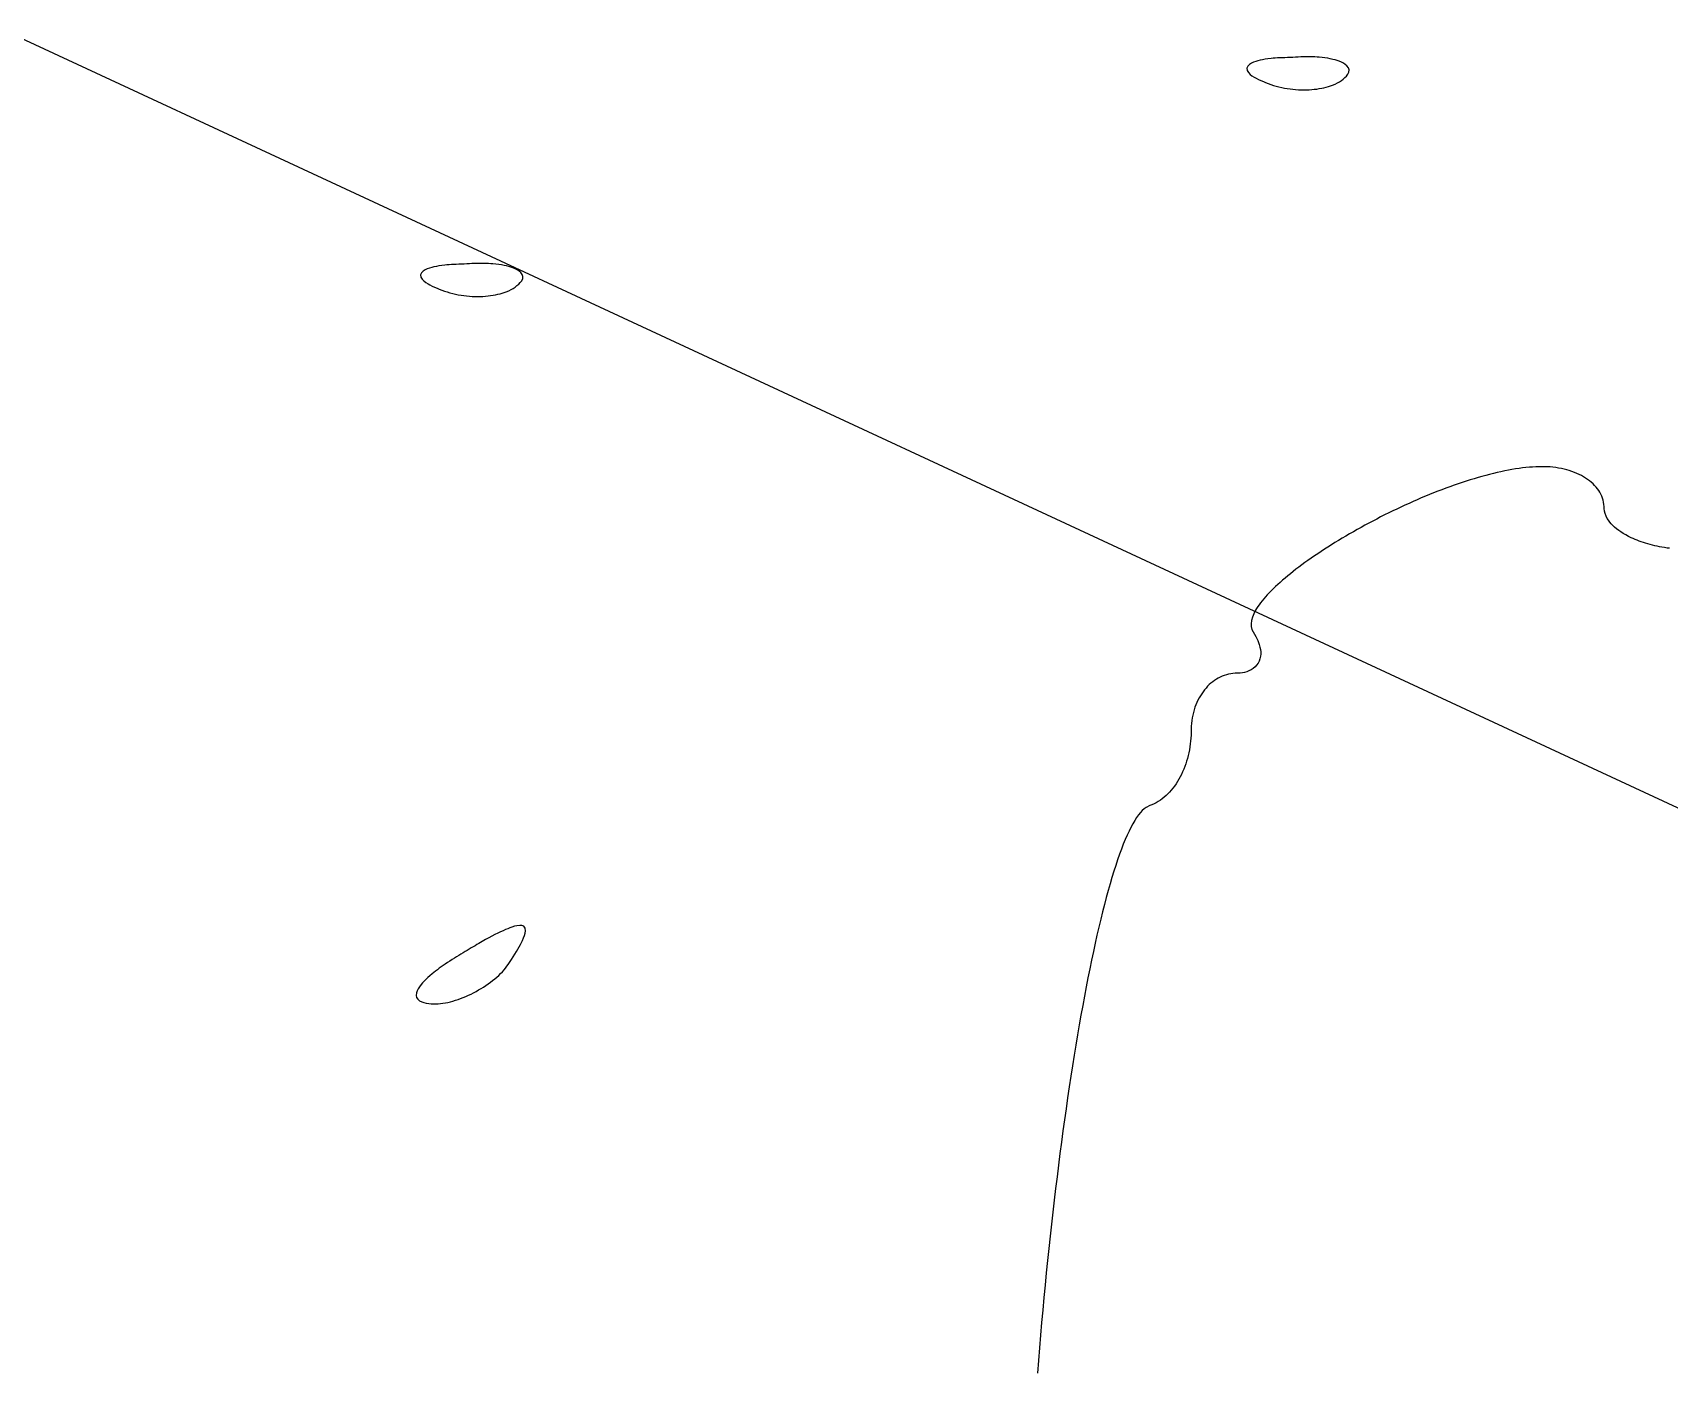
# Model space of a CAD drawing. Header units: metres. Extents: x 0 to 2740, y 0 to 1840.
# Drawn here: x 1309.6 to 1705.8, y 1031.8 to 1355 of the extents above; entities that cross this region are included whole.
import ezdxf

# ---------------------------------------------------------------- set-up
doc = ezdxf.new("R2010")
doc.units = ezdxf.units.M

msp = doc.modelspace()

# ---------------------------------------------------------------- linework, layer by layer
for points in [[(345.171624, 1800.357584), (2120, 976)], [(1705.826779, 1230.242515), (1705.208625, 1230.320625), (1704.597791, 1230.408935), (1703.994613, 1230.507205), (1703.399427, 1230.615195), (1702.812569, 1230.732665), (1702.234375, 1230.859375), (1701.665181, 1230.995085), (1701.105323, 1231.139555), (1700.555137, 1231.292545), (1700.014959, 1231.453815), (1699.485125, 1231.623125), (1698.965971, 1231.800235), (1698.457833, 1231.984905), (1697.961047, 1232.176895), (1697.475949, 1232.375965), (1697.002875, 1232.581875), (1696.542161, 1232.794385), (1695.875, 1233.125), (1695.237539, 1233.469115), (1694.630912, 1233.82592), (1694.056253, 1234.194605), (1693.514696, 1234.57436), (1693.007375, 1234.964375), (1692.535424, 1235.36384), (1692.099977, 1235.771945), (1691.702168, 1236.18788), (1691.343131, 1236.610835), (1691.024, 1237.04), (1690.745909, 1237.474565), (1690.440921, 1238.060985), (1690.213597, 1238.653645), (1690.066625, 1239.250625), (1690.002693, 1239.850005), (1689.991648, 1240.357584), (1689.94825, 1240.88475), (1689.868672, 1241.400576), (1689.753886, 1241.904738), (1689.604864, 1242.396912), (1689.422578, 1242.876774), (1689.208, 1243.344), (1688.962102, 1243.798266), (1688.685856, 1244.239248), (1688.380234, 1244.666622), (1688.046208, 1245.080064), (1687.68475, 1245.47925), (1687.296832, 1245.863856), (1686.883426, 1246.233558), (1686.445504, 1246.588032), (1685.984038, 1246.926954), (1685.5, 1247.25), (1684.994362, 1247.556846), (1684.468096, 1247.847168), (1683.922174, 1248.120642), (1683.357568, 1248.376944), (1682.77525, 1248.61575), (1682.176192, 1248.836736), (1681.561366, 1249.039578), (1680.931744, 1249.223952), (1680.288298, 1249.389534), (1679.632, 1249.536), (1678.963822, 1249.663026), (1678.284736, 1249.770288), (1677.595714, 1249.857462), (1676.897728, 1249.924224), (1676.19175, 1249.97025), (1675.478752, 1249.995216), (1674.242283, 1249.99105), (1673.469464, 1249.9644), (1672.682041, 1249.92035), (1671.880512, 1249.8592), (1671.065375, 1249.78125), (1670.237128, 1249.6868), (1669.396269, 1249.57615), (1668.543296, 1249.4496), (1667.678707, 1249.30745), (1666.803, 1249.15), (1665.916673, 1248.97755), (1665.020224, 1248.7904), (1664.114151, 1248.58885), (1663.198952, 1248.3732), (1662.275125, 1248.14375), (1661.343168, 1247.9008), (1660.403579, 1247.64465), (1659.456856, 1247.3756), (1658.503497, 1247.09395), (1657.544, 1246.8), (1656.578863, 1246.49405), (1655.608584, 1246.1764), (1654.633661, 1245.84735), (1653.654592, 1245.5072), (1652.671875, 1245.15625), (1651.686008, 1244.7948), (1650.697489, 1244.42315), (1649.706816, 1244.0416), (1648.714487, 1243.65045), (1647.721, 1243.25), (1646.726853, 1242.84055), (1645.732544, 1242.4224), (1644.738571, 1241.99585), (1643.745432, 1241.5612), (1642.753625, 1241.11875), (1641.763648, 1240.6688), (1640.775999, 1240.21165), (1639.791176, 1239.7476), (1638.809677, 1239.27695), (1637.832, 1238.8), (1636.858643, 1238.31705), (1635.890104, 1237.8284), (1634.926881, 1237.33435), (1633.969472, 1236.8352), (1633.018375, 1236.33125), (1632.074088, 1235.8228), (1631.137109, 1235.31015), (1630.207936, 1234.7936), (1629.287067, 1234.27345), (1628.375, 1233.75), (1627.472233, 1233.22355), (1626.579264, 1232.6944), (1625.696591, 1232.16285), (1624.824712, 1231.6292), (1623.964125, 1231.09375), (1623.115328, 1230.5568), (1622.278819, 1230.01865), (1621.455096, 1229.4796), (1620.644657, 1228.93995), (1619.848, 1228.4), (1619.065623, 1227.86005), (1618.298024, 1227.3204), (1617.545701, 1226.78135), (1616.809152, 1226.2432), (1616.088875, 1225.70625), (1615.385368, 1225.1708), (1614.699129, 1224.63715), (1614.030656, 1224.1056), (1613.380447, 1223.57645), (1612.749, 1223.05), (1612.136813, 1222.52655), (1611.544384, 1222.0064), (1610.972211, 1221.48985), (1610.420792, 1220.9772), (1609.890625, 1220.46875), (1609.382208, 1219.9648), (1608.896039, 1219.46565), (1608.432616, 1218.9716), (1607.992437, 1218.48295), (1607.576, 1218), (1607.183803, 1217.52305), (1606.816344, 1217.0524), (1606.474121, 1216.58835), (1606.157632, 1216.1312), (1605.867375, 1215.68125), (1605.603848, 1215.2388), (1605.158976, 1214.3776), (1604.827, 1213.55), (1604.611904, 1212.7584), (1604.517672, 1212.0052), (1604.548288, 1211.2928), (1604.707736, 1210.6236), (1605, 1210), (1605.341235, 1209.465454), (1605.64548, 1208.942032), (1605.913545, 1208.430058), (1606.14624, 1207.929856), (1606.344375, 1207.44175), (1606.50876, 1206.966064), (1606.67684, 1206.351696), (1606.78828, 1205.760752), (1606.845, 1205.194), (1606.84892, 1204.652208), (1606.80196, 1204.136144), (1606.674635, 1203.528414), (1606.47456, 1202.963584), (1606.205485, 1202.443154), (1605.87116, 1201.968624), (1605.475335, 1201.541494), (1605.02176, 1201.163264), (1604.514185, 1200.835434), (1603.95636, 1200.559504), (1603.47644, 1200.377136), (1602.96868, 1200.229712), (1602.435, 1200.118), (1601.87732, 1200.042768), (1601.29756, 1200.004784), (1600.641232, 1199.992832), (1600.108, 1199.9555), (1599.581248, 1199.886848), (1599.061624, 1199.787524), (1598.549776, 1199.658176), (1598.046352, 1199.499452), (1597.552, 1199.312), (1597.067368, 1199.096468), (1596.593104, 1198.853504), (1596.129856, 1198.583756), (1595.678272, 1198.287872), (1595.239, 1197.9665), (1594.812688, 1197.620288), (1594.399984, 1197.249884), (1594.001536, 1196.855936), (1593.617992, 1196.439092), (1593.25, 1196), (1592.898208, 1195.539308), (1592.563264, 1195.057664), (1592.245816, 1194.555716), (1591.946512, 1194.034112), (1591.666, 1193.4935), (1591.404928, 1192.934528), (1591.163944, 1192.357844), (1590.943696, 1191.764096), (1590.744832, 1191.153932), (1590.568, 1190.528), (1590.413848, 1189.886948), (1590.283024, 1189.231424), (1590.176176, 1188.562076), (1590.093952, 1187.879552), (1590.037, 1187.1845), (1590.005968, 1186.477568), (1589.998802, 1185.760006), (1589.980928, 1185.040384), (1589.941886, 1184.322058), (1589.882, 1183.606), (1589.801594, 1182.893182), (1589.700992, 1182.184576), (1589.580518, 1181.481154), (1589.440496, 1180.783888), (1589.28125, 1180.09375), (1589.103104, 1179.411712), (1588.906382, 1178.738746), (1588.691408, 1178.075824), (1588.458506, 1177.423918), (1588.208, 1176.784), (1587.940214, 1176.157042), (1587.655472, 1175.544016), (1587.354098, 1174.945894), (1587.036416, 1174.363648), (1586.70275, 1173.79825), (1586.353424, 1173.250672), (1585.988762, 1172.721886), (1585.609088, 1172.212864), (1585.214726, 1171.724578), (1584.806, 1171.258), (1584.383234, 1170.814102), (1583.946752, 1170.393856), (1583.496878, 1169.998234), (1583.033936, 1169.628208), (1582.55825, 1169.28475), (1582.070144, 1168.968832), (1581.569942, 1168.681426), (1581.057968, 1168.423504), (1580.534546, 1168.196038), (1580, 1168), (1579.096592, 1167.543024), (1578.642548, 1167.198406), (1578.187136, 1166.777792), (1577.7305, 1166.28225), (1577.272784, 1165.712848), (1576.814132, 1165.070654), (1576.354688, 1164.356736), (1575.894596, 1163.572162), (1575.434, 1162.718), (1574.973044, 1161.795318), (1574.511872, 1160.805184), (1574.050628, 1159.748666), (1573.589456, 1158.626832), (1573.1285, 1157.44075), (1572.667904, 1156.191488), (1572.207812, 1154.880114), (1571.748368, 1153.507696), (1571.289716, 1152.075302), (1570.832, 1150.584), (1570.375364, 1149.034858), (1569.919952, 1147.428944), (1569.465908, 1145.767326), (1569.013376, 1144.051072), (1568.5625, 1142.28125), (1568.113424, 1140.458928), (1567.666292, 1138.585174), (1567.221248, 1136.661056), (1566.778436, 1134.687642), (1566.338, 1132.666), (1565.900084, 1130.597198), (1565.464832, 1128.482304), (1565.032388, 1126.322386), (1564.602896, 1124.118512), (1564.1765, 1121.87175), (1563.753344, 1119.583168), (1563.333572, 1117.253834), (1562.917328, 1114.884816), (1562.504756, 1112.477182), (1562.096, 1110.032), (1561.691204, 1107.550338), (1561.290512, 1105.033264), (1560.894068, 1102.481846), (1560.502016, 1099.897152), (1560.1145, 1097.28025), (1559.731664, 1094.632208), (1559.353652, 1091.954094), (1558.980608, 1089.246976), (1558.612676, 1086.511922), (1558.25, 1083.75), (1557.892724, 1080.962278), (1557.540992, 1078.149824), (1557.194948, 1075.313706), (1556.854736, 1072.454992), (1556.5205, 1069.57475), (1556.192384, 1066.674048), (1555.870532, 1063.753954), (1555.555088, 1060.815536), (1555.246196, 1057.859862), (1554.944, 1054.888), (1554.648644, 1051.901018), (1554.360272, 1048.899984), (1554.079028, 1045.885966), (1553.805056, 1042.860032), (1553.5385, 1039.82325), (1553.279504, 1036.776688), (1553.028212, 1033.721414), (1552.784768, 1030.658496)]]:
    msp.add_lwpolyline(points)
for points in [[(1608, 1343), (1608.635184, 1342.740746), (1609.279872, 1342.502768), (1609.932768, 1342.285742), (1610.592576, 1342.089344), (1611.258, 1341.91325), (1611.927744, 1341.757136), (1612.600512, 1341.620678), (1613.275008, 1341.503552), (1613.949936, 1341.405434), (1614.624, 1341.326), (1615.295904, 1341.264926), (1615.964352, 1341.221888), (1616.628048, 1341.196562), (1617.285696, 1341.188624), (1617.936, 1341.19775), (1618.577664, 1341.223616), (1619.209392, 1341.265898), (1619.829888, 1341.324272), (1620.437856, 1341.398414), (1621.032, 1341.488), (1621.611024, 1341.592706), (1622.173632, 1341.712208), (1622.718528, 1341.846182), (1623.244416, 1341.994304), (1623.75, 1342.15625), (1624.233984, 1342.331696), (1624.843456, 1342.586064), (1625.409152, 1342.863088), (1625.928, 1343.162), (1626.396928, 1343.482032), (1626.812864, 1343.822416), (1627.22804, 1344.179968), (1627.61308, 1344.539136), (1627.963655, 1344.984676), (1628.197565, 1345.510348), (1628.233835, 1346.021332), (1628.078945, 1346.512444), (1627.739375, 1346.9785), (1627.32, 1347.344), (1626.89792, 1347.619264), (1626.40096, 1347.877632), (1625.83104, 1348.117568), (1625.356875, 1348.2845), (1624.84356, 1348.439552), (1624.291905, 1348.582076), (1623.70272, 1348.711424), (1623.076815, 1348.826948), (1622.415, 1348.928), (1621.718085, 1349.013932), (1620.98688, 1349.084096), (1620.48076, 1349.121792), (1619.96, 1349.152), (1619.42484, 1349.174528), (1618.87552, 1349.189184), (1618.31228, 1349.195776), (1617.73536, 1349.194112), (1617.145, 1349.184), (1616.54144, 1349.165248), (1615.92492, 1349.137664), (1615.29568, 1349.101056), (1614.65396, 1349.055232), (1614, 1349), (1613.349624, 1348.996424), (1612.718592, 1348.985792), (1612.107048, 1348.968248), (1611.515136, 1348.943936), (1610.943, 1348.913), (1610.390784, 1348.875584), (1609.858632, 1348.831832), (1609.346688, 1348.781888), (1608.616977, 1348.695677), (1607.933544, 1348.596344), (1607.296875, 1348.484375), (1606.707456, 1348.360256), (1606.165773, 1348.224473), (1605.672312, 1348.077512), (1605.090216, 1347.865016), (1604.595864, 1347.634664), (1604.103069, 1347.323369), (1603.698231, 1346.918531), (1603.488, 1346.408), (1603.565889, 1345.862189), (1603.866651, 1345.370951), (1604.285256, 1344.948056), (1604.731704, 1344.602504), (1605.278568, 1344.251768), (1605.755307, 1343.986007), (1606.289664, 1343.718464), (1606.882125, 1343.449625), (1607.533176, 1343.179976), (1608, 1343)], [(1408, 1293), (1408.635184, 1292.740746), (1409.279872, 1292.502768), (1409.932768, 1292.285742), (1410.592576, 1292.089344), (1411.258, 1291.91325), (1411.927744, 1291.757136), (1412.600512, 1291.620678), (1413.275008, 1291.503552), (1413.949936, 1291.405434), (1414.624, 1291.326), (1415.295904, 1291.264926), (1415.964352, 1291.221888), (1416.628048, 1291.196562), (1417.285696, 1291.188624), (1417.936, 1291.19775), (1418.577664, 1291.223616), (1419.209392, 1291.265898), (1419.829888, 1291.324272), (1420.437856, 1291.398414), (1421.032, 1291.488), (1421.611024, 1291.592706), (1422.173632, 1291.712208), (1422.718528, 1291.846182), (1423.244416, 1291.994304), (1423.75, 1292.15625), (1424.233984, 1292.331696), (1424.843456, 1292.586064), (1425.409152, 1292.863088), (1425.928, 1293.162), (1426.396928, 1293.482032), (1426.812864, 1293.822416), (1427.22804, 1294.179968), (1427.61308, 1294.539136), (1427.963655, 1294.984676), (1428.197565, 1295.510348), (1428.233835, 1296.021332), (1428.078945, 1296.512444), (1427.739375, 1296.9785), (1427.32, 1297.344), (1426.89792, 1297.619264), (1426.40096, 1297.877632), (1425.83104, 1298.117568), (1425.356875, 1298.2845), (1424.84356, 1298.439552), (1424.291905, 1298.582076), (1423.70272, 1298.711424), (1423.076815, 1298.826948), (1422.415, 1298.928), (1421.718085, 1299.013932), (1420.98688, 1299.084096), (1420.48076, 1299.121792), (1419.96, 1299.152), (1419.42484, 1299.174528), (1418.87552, 1299.189184), (1418.31228, 1299.195776), (1417.73536, 1299.194112), (1417.145, 1299.184), (1416.54144, 1299.165248), (1415.92492, 1299.137664), (1415.29568, 1299.101056), (1414.65396, 1299.055232), (1414, 1299), (1413.349624, 1298.996424), (1412.718592, 1298.985792), (1412.107048, 1298.968248), (1411.515136, 1298.943936), (1410.943, 1298.913), (1410.390784, 1298.875584), (1409.858632, 1298.831832), (1409.346688, 1298.781888), (1408.616977, 1298.695677), (1407.933544, 1298.596344), (1407.296875, 1298.484375), (1406.707456, 1298.360256), (1406.165773, 1298.224473), (1405.672312, 1298.077512), (1405.090216, 1297.865016), (1404.595864, 1297.634664), (1404.103069, 1297.323369), (1403.698231, 1296.918531), (1403.488, 1296.408), (1403.565889, 1295.862189), (1403.866651, 1295.370951), (1404.285256, 1294.948056), (1404.731704, 1294.602504), (1405.278568, 1294.251768), (1405.755307, 1293.986007), (1406.289664, 1293.718464), (1406.882125, 1293.449625), (1407.533176, 1293.179976), (1408, 1293)], [(1410, 1130), (1409.4696, 1129.642416), (1408.9584, 1129.289728), (1408.4664, 1128.942032), (1407.9936, 1128.599424), (1407.54, 1128.262), (1407.1056, 1127.929856), (1406.6904, 1127.603088), (1406.2944, 1127.281792), (1405.7364, 1126.810318), (1405.2216, 1126.351696), (1404.75, 1125.90625), (1404.3216, 1125.474304), (1403.9364, 1125.056182), (1403.5944, 1124.652208), (1403.2056, 1124.136144), (1402.8936, 1123.646576), (1402.6584, 1123.184272), (1402.4724, 1122.645902), (1402.4076, 1122.059786), (1402.5156, 1121.541494), (1402.7964, 1121.093618), (1403.25, 1120.71875), (1403.76, 1120.464), (1404.2544, 1120.299008), (1404.8256, 1120.169344), (1405.4736, 1120.075776), (1406.01, 1120.02975), (1406.5896, 1120.004784), (1407.180891, 1120.001495), (1407.733824, 1120.02368), (1408.301013, 1120.071785), (1408.881, 1120.145), (1409.472327, 1120.242515), (1410.073536, 1120.36352), (1410.683169, 1120.507205), (1411.299768, 1120.67276), (1411.921875, 1120.859375), (1412.548032, 1121.06624), (1413.176781, 1121.292545), (1413.806664, 1121.53748), (1414.436223, 1121.800235), (1415.064, 1122.08), (1415.688537, 1122.375965), (1416.308376, 1122.68732), (1416.922059, 1123.013255), (1417.528128, 1123.35296), (1418.125125, 1123.705625), (1418.711592, 1124.07044), (1419.286071, 1124.446595), (1419.847104, 1124.83328), (1420.393233, 1125.229685), (1420.923, 1125.635), (1421.434947, 1126.048415), (1421.927616, 1126.46912), (1422.399549, 1126.896305), (1422.849288, 1127.32916), (1423.275375, 1127.766875), (1423.676352, 1128.20864), (1424.050761, 1128.653645), (1424.397144, 1129.10108), (1424.714043, 1129.550135), (1425, 1130), (1425.465576, 1130.7056), (1425.902208, 1131.3824), (1426.309752, 1132.0304), (1426.688064, 1132.6496), (1427.037, 1133.24), (1427.356416, 1133.8016), (1427.646168, 1134.3344), (1427.906112, 1134.8384), (1428.136104, 1135.3136), (1428.424617, 1135.9724), (1428.644928, 1136.5664), (1428.796551, 1137.0956), (1428.891027, 1137.7004), (1428.834432, 1138.2944), (1428.507336, 1138.7696), (1428.016131, 1138.9676), (1427.478447, 1138.9964), (1426.810875, 1138.91), (1426.224264, 1138.7696), (1425.563457, 1138.5644), (1425.081459, 1138.3916), (1424.566125, 1138.19), (1424.017311, 1137.9596), (1423.434873, 1137.7004), (1422.818667, 1137.4124), (1422.168549, 1137.0956), (1421.484375, 1136.75), (1420.766001, 1136.3756), (1420.013283, 1135.9724), (1419.226077, 1135.5404), (1418.404239, 1135.0796), (1417.547625, 1134.59), (1417.106232, 1134.3344), (1416.656091, 1134.0716), (1416.197184, 1133.8016), (1415.729493, 1133.5244), (1415.253, 1133.24), (1414.767687, 1132.9484), (1414.273536, 1132.6496), (1413.770529, 1132.3436), (1413.258648, 1132.0304), (1412.737875, 1131.71), (1412.208192, 1131.3824), (1411.669581, 1131.0476), (1411.122024, 1130.7056), (1410.565503, 1130.3564), (1410, 1130)]]:
    msp.add_lwpolyline(points, close=True)

doc.saveas('drawing.dxf')
